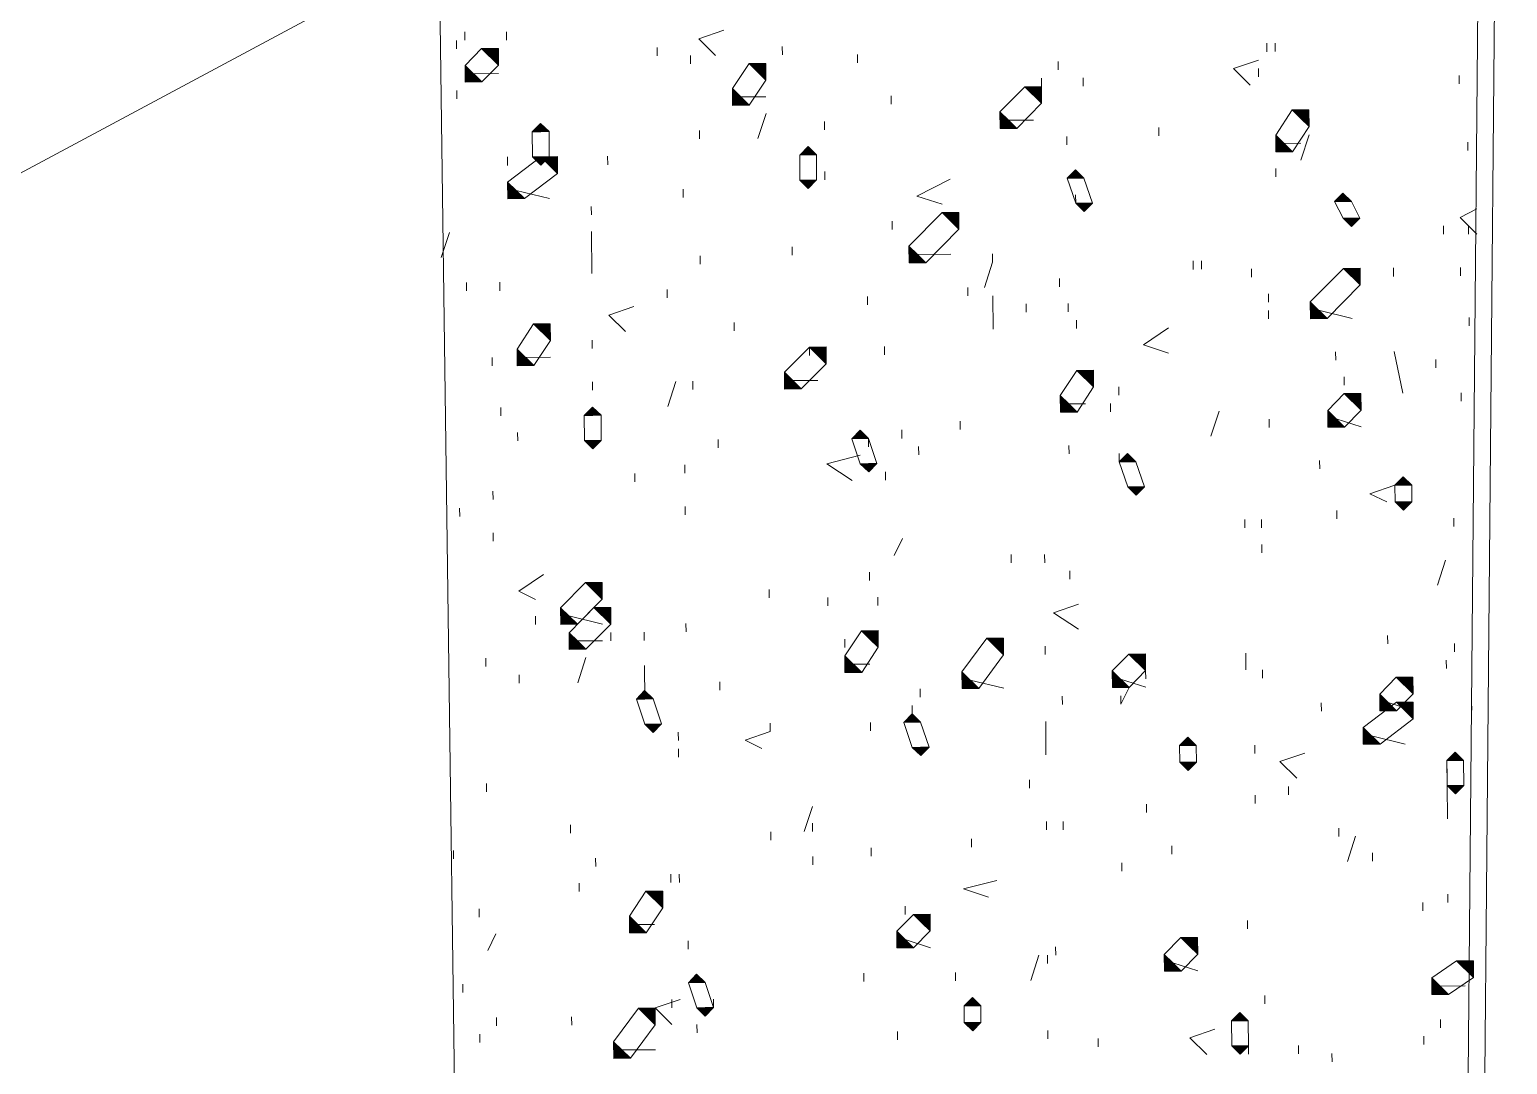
# Model space of a CAD drawing. Header units: inches. Extents: x -5728 to 15181, y 9834 to 15140.
# Drawn here: x 6629.9 to 6771.5, y 14631.8 to 14730.9 of the extents above; entities that cross this region are included whole.
import ezdxf

# ---------------------------------------------------------------- set-up
doc = ezdxf.new("R2010")
doc.units = ezdxf.units.IN
doc.header["$MEASUREMENT"] = 0
doc.linetypes.add('IMPORT-DASHEDX2 _4_', pattern=[0.1125, 0.075, -0.0375])
for name, color, linetype, lineweight in [('PDF_Geometry', 1, 'Continuous', 9), ('PDF_Solid Fills', 1, 'Continuous', 9), ('site plan converted for PDF_dwg', 1, 'Continuous', 9)]:
    doc.layers.add(name, color=color, linetype=linetype, lineweight=lineweight)

# ---------------------------------------------------------------- blocks, each defined once
blk = doc.blocks.new('site plan converted for PDF_dwg-1480341-SITE PLAN')
at = {"layer": 'PDF_Solid Fills'}
for points in [[(4563.32, 4847.4), (4561.72, 4849), (4563.32, 4849)], [(4560.12, 4845.8), (4560.12, 4847.4), (4561.72, 4845.8)], [(4588.92, 4845.8), (4587.32, 4847.4), (4588.92, 4847.4)], [(4585.72, 4843.4), (4585.72, 4845), (4587.32, 4843.4)], [(4615.32, 4843.4), (4613.72, 4845), (4615.32, 4845)], [(4611.32, 4841), (4611.32, 4842.6), (4612.92, 4841)], [(4640.92, 4841), (4639.32, 4842.6), (4640.92, 4842.6)], [(4566.52, 4841), (4567.32, 4841.8), (4568.12, 4841), (4567.32, 4841)], [(4637.72, 4838.6), (4637.72, 4840.2), (4639.32, 4838.6)], [(4567.32, 4837.8), (4566.52, 4838.6), (4568.12, 4838.6)], [(4568.92, 4837), (4567.32, 4838.6), (4568.92, 4838.6)], [(4592.12, 4838.6), (4592.92, 4839.4), (4593.72, 4838.6), (4592.92, 4838.6)], [(4617.72, 4836.2), (4618.52, 4837), (4619.32, 4836.2), (4617.92, 4836.2)], [(4564.12, 4834.6), (4564.12, 4836.2), (4565.72, 4834.6)], [(4592.92, 4835.4), (4592.12, 4836.2), (4593.72, 4836.2)], [(4643.32, 4833.8), (4644.12, 4834.6), (4644.92, 4833.8), (4644.12, 4833.8)], [(4607.32, 4831.4), (4605.72, 4833), (4607.32, 4833)], [(4619.32, 4833), (4618.52, 4833.8), (4620.12, 4833.8)], [(4644.92, 4831.4), (4644.12, 4832.2), (4645.72, 4832.2)], [(4602.52, 4828.2), (4602.52, 4829.8), (4604.12, 4828.2)], [(4645.72, 4825.8), (4644.12, 4827.4), (4645.72, 4827.4)], [(4640.92, 4822.6), (4640.92, 4824.2), (4642.52, 4822.6)], [(4568.12, 4821), (4566.52, 4822.6), (4568.12, 4822.6)], [(4564.92, 4818.6), (4564.92, 4820.2), (4566.52, 4818.6)], [(4594.52, 4818.6), (4592.92, 4820.2), (4594.52, 4820.2)], [(4590.52, 4816.2), (4590.52, 4817.8), (4592.12, 4816.2)], [(4620.12, 4816.2), (4618.52, 4817.8), (4620.12, 4817.8)], [(4571.32, 4813.8), (4572.12, 4814.6), (4572.92, 4813.8), (4572.12, 4813.8)], [(4616.92, 4813.8), (4616.92, 4815.4), (4618.52, 4813.8), (4617.77, 4813.8)], [(4645.72, 4813.8), (4644.12, 4815.4), (4645.72, 4815.4)], [(4642.52, 4812.2), (4642.52, 4813.8), (4644.12, 4812.2)], [(4572.12, 4810.6), (4571.32, 4811.4), (4572.92, 4811.4)], [(4596.92, 4811.4), (4597.72, 4812.2), (4598.52, 4811.4), (4597.72, 4811.4)], [(4598.52, 4808.2), (4597.72, 4809), (4599.32, 4809)], [(4622.52, 4809), (4623.32, 4809.8), (4624.12, 4809), (4623.32, 4809)], [(4648.92, 4806.6), (4649.72, 4807.4), (4650.52, 4806.6), (4649.72, 4806.6)], [(4624.12, 4805.8), (4623.32, 4806.6), (4624.92, 4806.6)], [(4649.72, 4804.2), (4648.92, 4805), (4650.52, 4805)], [(4572.92, 4796.2), (4571.32, 4797.8), (4572.92, 4797.8)], [(4568.92, 4793.8), (4568.92, 4795.4), (4570.52, 4793.8)], [(4573.72, 4793.8), (4572.12, 4795.4), (4573.72, 4795.4)], [(4569.72, 4791.4), (4569.72, 4793), (4571.32, 4791.4)], [(4599.32, 4791.4), (4597.72, 4793), (4599.32, 4793)], [(4611.32, 4790.6), (4609.72, 4792.2), (4611.32, 4792.2)], [(4596.12, 4789), (4596.12, 4790.6), (4597.72, 4789)], [(4624.92, 4789), (4623.32, 4790.6), (4624.92, 4790.6)], [(4607.32, 4787.4), (4607.32, 4789), (4608.92, 4787.4)], [(4621.72, 4787.4), (4621.72, 4789), (4623.32, 4787.4)], [(4576.12, 4786.6), (4576.92, 4787.4), (4577.72, 4786.6), (4576.92, 4786.6)], [(4650.52, 4786.6), (4648.92, 4788.2), (4650.52, 4788.2)], [(4647.32, 4785), (4647.32, 4786.6), (4648.92, 4785)], [(4601.72, 4784.2), (4602.52, 4785), (4603.32, 4784.2), (4602.52, 4784.2)], [(4650.52, 4784.2), (4648.92, 4785.8), (4650.52, 4785.8)], [(4577.72, 4783.4), (4576.92, 4784.2), (4578.52, 4784.2)], [(4645.72, 4781.8), (4645.72, 4783.4), (4647.32, 4781.8)], [(4603.32, 4781), (4602.52, 4781.8), (4604.12, 4781.8)], [(4628.12, 4781.8), (4628.92, 4782.6), (4629.72, 4781.8), (4628.92, 4781.8)], [(4653.72, 4780.2), (4654.52, 4781), (4655.32, 4780.2), (4654.52, 4780.2)], [(4628.92, 4779.4), (4628.12, 4780.2), (4629.72, 4780.2)], [(4654.52, 4777), (4653.72, 4777.8), (4655.32, 4777.8)], [(4578.52, 4766.6), (4576.92, 4768.2), (4578.52, 4768.2)], [(4575.32, 4764.2), (4575.32, 4765.8), (4576.92, 4764.2)], [(4604.12, 4764.2), (4602.52, 4765.8), (4604.12, 4765.8)], [(4600.92, 4762.6), (4600.92, 4764.2), (4602.52, 4762.6)], [(4629.72, 4761.8), (4628.12, 4763.4), (4629.72, 4763.4)], [(4626.52, 4760.2), (4626.52, 4761.8), (4628.12, 4760.2)], [(4656.12, 4759.4), (4654.52, 4761), (4656.12, 4761)], [(4580.92, 4759.4), (4581.72, 4760.2), (4582.52, 4759.4), (4581.72, 4759.4)], [(4652.12, 4757.8), (4652.12, 4759.4), (4653.72, 4757.8)], [(4607.32, 4757), (4608.12, 4757.8), (4608.92, 4757), (4608.12, 4757)], [(4577.72, 4755.4), (4576.12, 4757), (4577.72, 4757)], [(4582.52, 4756.2), (4581.72, 4757), (4583.32, 4757)], [(4632.92, 4755.4), (4633.72, 4756.2), (4634.52, 4755.4), (4633.72, 4755.4)], [(4608.12, 4754.6), (4607.32, 4755.4), (4608.92, 4755.4)], [(4573.72, 4752.2), (4573.72, 4753.8), (4575.32, 4752.2)], [(4633.72, 4752.2), (4632.92, 4753), (4634.52, 4753)]]:
    blk.add_hatch(color=147, dxfattribs=at).paths.add_polyline_path(points, flags=0)
at = {"layer": 'PDF_Geometry', "color": 155, "lineweight": 15}
for p, q in [((4559.32, 4849.8), (4559.32, 4849)), ((4560.12, 4850.6), (4560.12, 4849.8)), ((4564.12, 4850.6), (4564.12, 4849.8)), ((4578.52, 4849), (4578.52, 4848.2)), ((4581.72, 4848.2), (4581.72, 4847.4)), ((4590.52, 4849), (4590.52, 4848.2)), ((4597.72, 4848.2), (4597.72, 4847.4)), ((4636.92, 4849), (4636.92, 4848.2)), ((4637.72, 4849), (4637.72, 4848.2)), ((4616.92, 4847.4), (4616.92, 4846.6)), ((4560.92, 4846.6), (4563.32, 4846.6)), ((4615.32, 4845.8), (4615.32, 4845)), ((4619.32, 4845.8), (4619.32, 4845)), ((4636.12, 4846.6), (4636.12, 4845.8)), ((4655.32, 4845.8), (4655.32, 4845)), ((4559.32, 4845), (4559.32, 4844.2)), ((4586.52, 4844.2), (4588.92, 4844.2)), ((4600.92, 4844.2), (4600.92, 4843.4)), ((4588.12, 4840.2), (4588.92, 4842.6)), ((4640.12, 4842.6), (4640.12, 4841.8)), ((4594.52, 4841.8), (4594.52, 4841)), ((4612.12, 4841.8), (4614.52, 4841.8)), ((4582.52, 4841), (4582.52, 4840.2)), ((4617.72, 4840.2), (4617.72, 4839.4)), ((4626.52, 4841), (4626.52, 4840.2)), ((4640.12, 4837.8), (4640.92, 4840.2)), ((4564.12, 4838.6), (4564.12, 4837.8)), ((4573.72, 4838.6), (4573.72, 4837.8)), ((4638.52, 4839.4), (4640.12, 4839.4)), ((4656.12, 4839.4), (4656.12, 4838.6)), ((4594.52, 4837), (4594.52, 4836.2)), ((4637.72, 4837), (4637.72, 4836.2)), ((4564.92, 4835.4), (4568.12, 4834.6)), ((4580.92, 4835.4), (4580.92, 4834.6)), ((4618.52, 4834.6), (4618.52, 4833.8)), ((4572.12, 4833.8), (4572.12, 4833)), ((4557.72, 4829), (4558.52, 4831.4)), ((4572.12, 4827.4), (4572.12, 4831.4)), ((4600.92, 4832.2), (4600.92, 4831.4)), ((4653.72, 4831.4), (4653.72, 4830.6)), ((4656.12, 4831.4), (4656.12, 4830.6)), ((4572.12, 4830.6), (4572.12, 4829.8)), ((4591.32, 4829.8), (4591.32, 4829)), ((4582.52, 4829), (4582.52, 4828.2)), ((4603.32, 4829), (4606.52, 4829)), ((4629.72, 4828.2), (4629.72, 4827.4)), ((4630.52, 4828.2), (4630.52, 4827.4)), ((4635.32, 4827.4), (4635.32, 4826.6)), ((4648.92, 4827.4), (4648.92, 4826.6)), ((4655.32, 4827.4), (4655.32, 4826.6)), ((4560.12, 4826.6), (4560.12, 4825.8)), ((4563.32, 4826.6), (4563.32, 4825.8)), ((4579.32, 4825.8), (4579.32, 4825)), ((4608.12, 4825.8), (4608.12, 4825)), ((4616.92, 4826.6), (4616.92, 4825.8)), ((4598.52, 4825), (4598.52, 4824.2)), ((4610.52, 4821.8), (4610.52, 4825)), ((4613.72, 4824.2), (4613.72, 4823.4)), ((4617.72, 4824.2), (4617.72, 4823.4)), ((4636.92, 4825), (4636.92, 4824.2)), ((4636.92, 4823.4), (4636.92, 4822.6)), ((4641.72, 4823.4), (4644.92, 4822.6)), ((4585.72, 4822.6), (4585.72, 4821.8)), ((4618.52, 4822.6), (4618.52, 4821.8)), ((4656.12, 4822.6), (4656.12, 4821.8)), ((4572.12, 4821), (4572.12, 4820.2)), ((4592.92, 4820.2), (4592.92, 4819.4)), ((4600.12, 4820.2), (4600.12, 4819.4)), ((4562.52, 4819.4), (4562.52, 4818.6)), ((4565.72, 4819.4), (4568.12, 4819.4)), ((4643.32, 4819.4), (4643.32, 4818.6)), ((4649.72, 4815.4), (4648.92, 4819.4)), ((4652.92, 4818.6), (4652.92, 4817.8)), ((4572.12, 4817), (4572.12, 4816.2)), ((4579.32, 4814.6), (4580.12, 4817)), ((4581.72, 4817), (4581.72, 4816.2)), ((4591.32, 4817), (4593.72, 4817)), ((4622.52, 4816.2), (4622.52, 4815.4)), ((4644.12, 4817), (4644.12, 4816.2)), ((4563.32, 4814.6), (4563.32, 4813.8)), ((4617.72, 4814.6), (4619.32, 4814.6)), ((4621.72, 4814.6), (4621.72, 4813.8)), ((4655.32, 4815.4), (4655.32, 4814.6)), ((4607.32, 4813), (4607.32, 4812.2)), ((4631.32, 4811.4), (4632.12, 4813.8)), ((4636.92, 4813), (4636.92, 4812.2)), ((4643.32, 4813), (4645.72, 4812.2)), ((4564.92, 4812.2), (4564.92, 4811.4)), ((4584.12, 4811.4), (4584.12, 4810.6)), ((4598.52, 4811.4), (4598.52, 4810.6)), ((4601.72, 4812.2), (4601.72, 4811.4)), ((4603.32, 4810.6), (4603.32, 4809.8)), ((4617.72, 4810.6), (4617.72, 4809.8)), ((4580.92, 4809), (4580.92, 4808.2)), ((4622.52, 4809.8), (4622.52, 4809)), ((4641.72, 4809), (4641.72, 4808.2)), ((4576.12, 4808.2), (4576.12, 4807.4)), ((4600.12, 4808.2), (4600.12, 4807.4)), ((4562.52, 4806.6), (4562.52, 4805.8)), ((4559.32, 4805), (4559.32, 4804.2)), ((4580.92, 4805), (4580.92, 4804.2)), ((4634.52, 4803.4), (4634.52, 4802.6)), ((4636.12, 4803.4), (4636.12, 4802.6)), ((4643.32, 4804.2), (4643.32, 4803.4)), ((4654.52, 4803.4), (4654.52, 4802.6)), ((4562.52, 4802.6), (4562.52, 4801.8)), ((4600.92, 4800.2), (4601.72, 4801.8)), ((4612.12, 4800.2), (4612.12, 4799.4)), ((4615.32, 4800.2), (4615.32, 4799.4)), ((4636.12, 4801), (4636.12, 4800.2)), ((4652.92, 4797), (4653.72, 4799.4)), ((4598.52, 4798.6), (4598.52, 4797.8)), ((4617.72, 4798.6), (4617.72, 4797.8)), ((4588.92, 4797), (4588.92, 4796.2)), ((4594.52, 4796.2), (4594.52, 4795.4)), ((4599.32, 4796.2), (4599.32, 4795.4)), ((4566.52, 4794.6), (4566.52, 4793.8)), ((4569.72, 4794.6), (4572.92, 4793.8)), ((4573.72, 4793), (4573.72, 4792.2)), ((4576.92, 4793), (4576.92, 4792.2)), ((4580.92, 4793.8), (4580.92, 4793)), ((4570.52, 4792.2), (4572.92, 4792.2)), ((4596.12, 4792.2), (4596.12, 4791.4)), ((4648.12, 4792.2), (4648.12, 4791.4)), ((4561.72, 4790.6), (4561.72, 4789.8)), ((4570.52, 4788.2), (4571.32, 4790.6)), ((4615.32, 4791.4), (4615.32, 4790.6)), ((4654.52, 4791.4), (4654.52, 4790.6)), ((4564.92, 4789), (4564.92, 4788.2)), ((4576.92, 4786.6), (4576.92, 4789.8)), ((4596.92, 4789.8), (4598.52, 4789.8)), ((4624.92, 4789), (4624.92, 4788.2)), ((4636.12, 4789), (4636.12, 4788.2)), ((4653.72, 4789.8), (4653.72, 4789)), ((4584.12, 4788.2), (4584.12, 4787.4)), ((4603.32, 4787.4), (4603.32, 4786.6)), ((4608.12, 4788.2), (4611.32, 4787.4)), ((4622.52, 4788.2), (4624.92, 4787.4)), ((4616.92, 4786.6), (4616.92, 4785.8)), ((4602.52, 4785.8), (4602.52, 4785)), ((4641.72, 4785.8), (4641.72, 4785)), ((4648.12, 4785.8), (4650.52, 4785)), ((4656.12, 4785.8), (4656.12, 4785)), ((4580.12, 4783.4), (4580.12, 4782.6)), ((4598.52, 4784.2), (4598.52, 4783.4)), ((4615.32, 4781), (4615.32, 4784.2)), ((4580.12, 4781.8), (4580.12, 4781)), ((4635.32, 4781.8), (4635.32, 4781)), ((4646.52, 4782.6), (4649.72, 4781.8)), ((4653.72, 4779.4), (4653.72, 4778.6)), ((4561.72, 4778.6), (4561.72, 4777.8)), ((4613.72, 4778.6), (4613.72, 4777.8)), ((4638.52, 4777.8), (4638.52, 4777)), ((4653.72, 4774.6), (4653.72, 4777.8)), ((4592.12, 4773.8), (4592.92, 4776.2)), ((4624.92, 4776.2), (4624.92, 4775.4)), ((4635.32, 4777), (4635.32, 4776.2)), ((4569.72, 4774.6), (4569.72, 4773.8)), ((4592.92, 4774.6), (4592.92, 4773.8)), ((4615.32, 4774.6), (4615.32, 4773.8)), ((4616.92, 4774.6), (4616.92, 4773.8)), ((4588.92, 4773.8), (4588.92, 4773)), ((4643.32, 4773.8), (4643.32, 4773)), ((4558.52, 4772.2), (4558.52, 4771.4)), ((4598.52, 4772.2), (4598.52, 4771.4)), ((4608.12, 4773), (4608.12, 4772.2)), ((4627.32, 4772.2), (4627.32, 4771.4)), ((4644.12, 4770.6), (4644.92, 4773)), ((4572.12, 4771.4), (4572.12, 4770.6)), ((4592.92, 4771.4), (4592.92, 4770.6)), ((4622.52, 4770.6), (4622.52, 4769.8)), ((4646.52, 4771.4), (4646.52, 4770.6)), ((4570.52, 4769), (4570.52, 4768.2)), ((4579.32, 4769.8), (4579.32, 4769)), ((4580.12, 4769.8), (4580.12, 4769)), ((4560.92, 4766.6), (4560.92, 4765.8)), ((4601.72, 4766.6), (4601.72, 4765.8)), ((4651.32, 4766.6), (4651.32, 4765.8)), ((4653.72, 4767.4), (4653.72, 4766.6)), ((4576.12, 4765), (4577.72, 4765)), ((4634.52, 4765), (4634.52, 4764.2)), ((4561.72, 4762.6), (4562.52, 4764.2)), ((4580.92, 4763.4), (4580.92, 4762.6)), ((4601.72, 4763.4), (4604.12, 4762.6)), ((4628.92, 4763.4), (4628.92, 4762.6)), ((4616.12, 4762.6), (4616.12, 4761.8)), ((4613.72, 4759.4), (4614.52, 4761.8)), ((4615.32, 4761.8), (4615.32, 4761)), ((4627.32, 4761), (4629.72, 4760.2)), ((4559.32, 4759.4), (4559.32, 4758.6)), ((4597.72, 4760.2), (4597.72, 4759.4)), ((4606.52, 4760.2), (4606.52, 4759.4)), ((4579.32, 4757.8), (4579.32, 4757)), ((4583.32, 4757.8), (4583.32, 4757)), ((4636.12, 4757.8), (4636.12, 4757)), ((4652.92, 4758.6), (4655.32, 4758.6)), ((4562.52, 4756.2), (4562.52, 4755.4)), ((4569.72, 4756.2), (4569.72, 4755.4)), ((4581.72, 4755.4), (4581.72, 4754.6)), ((4652.92, 4755.4), (4652.92, 4754.6)), ((4600.92, 4754.6), (4600.92, 4753.8)), ((4615.32, 4754.6), (4615.32, 4753.8)), ((4620.12, 4753.8), (4620.12, 4753)), ((4651.32, 4753.8), (4651.32, 4753)), ((4574.52, 4753), (4577.72, 4753)), ((4634.52, 4753), (4634.52, 4752.2)), ((4639.32, 4753), (4639.32, 4752.2)), ((4642.52, 4752.2), (4642.52, 4751.4))]:
    blk.add_line(p, q, dxfattribs=at)
at = {"layer": 'PDF_Geometry', "color": 147, "flags": 128}
blk.add_lwpolyline([(4650.52, 4378.6), (4651.32, 4378.6), (4660.92, 4990.6), (4659.32, 4990.6), (4649.72, 4378.6)], close=True, dxfattribs=at)
at = {"layer": 'PDF_Geometry', "color": 155, "lineweight": 15, "flags": 128}
for points in [[(4551.32, 4882.6), (4557.72, 4858.6), (4558.52, 4740.2), (4553.72, 4471.4), (4546.52, 4470.6), (4470.52, 4487.4), (4484.92, 4577), (4485.72, 4717.8), (4458.52, 4765), (4513.72, 4835.4), (4557.72, 4858.6)], [(4584.12, 4848.2), (4582.52, 4849.8), (4584.92, 4850.6)], [(4635.32, 4845), (4633.72, 4846.6), (4636.12, 4847.4)], [(4605.72, 4833.8), (4603.32, 4834.6), (4606.52, 4836.2)], [(4656.92, 4830.6), (4655.32, 4832.2), (4656.92, 4833)], [(4609.72, 4825.8), (4610.52, 4828.2), (4610.52, 4829)], [(4575.32, 4821.8), (4573.72, 4823.4), (4576.12, 4824.2)], [(4627.32, 4819.4), (4624.92, 4820.2), (4627.32, 4821.8)], [(4596.92, 4807.4), (4594.52, 4809), (4597.72, 4809.8)], [(4648.12, 4805), (4646.52, 4805.8), (4648.92, 4806.6)], [(4566.52, 4796.2), (4564.92, 4797), (4567.32, 4798.6)], [(4618.52, 4793), (4616.12, 4794.6), (4618.52, 4795.4)], [(4634.52, 4790.6), (4634.52, 4789.8), (4634.52, 4789)], [(4622.52, 4786.6), (4622.52, 4785.8), (4623.32, 4787.4)], [(4588.12, 4781.8), (4586.52, 4782.6), (4588.92, 4783.4), (4588.92, 4784.2)], [(4639.32, 4778.6), (4637.72, 4780.2), (4640.12, 4781)], [(4609.72, 4767.4), (4607.32, 4768.2), (4610.52, 4769)], [(4579.32, 4755.4), (4577.72, 4757), (4580.12, 4757.8)], [(4630.52, 4752.2), (4628.92, 4753.8), (4631.32, 4754.6)]]:
    blk.add_lwpolyline(points, dxfattribs=at)
at = {"layer": 'PDF_Geometry', "color": 147, "flags": 128}
for points in [[(4561.72, 4845.8), (4563.32, 4847.4), (4562.52, 4848.2), (4561.72, 4849), (4560.12, 4847.4), (4560.92, 4846.6), (4561.72, 4845.8), (4560.12, 4845.8), (4560.12, 4847.4)], [(4561.72, 4849), (4563.32, 4849), (4563.32, 4847.4)], [(4587.32, 4843.4), (4588.92, 4845.8), (4588.12, 4846.6), (4587.32, 4847.4), (4585.72, 4845), (4586.52, 4844.2), (4587.32, 4843.4), (4585.72, 4843.4), (4585.72, 4845)], [(4587.32, 4847.4), (4588.92, 4847.4), (4588.92, 4845.8)], [(4612.92, 4841), (4615.32, 4843.4), (4614.52, 4844.2), (4613.72, 4845), (4611.32, 4842.6), (4612.12, 4841.8), (4612.92, 4841), (4611.32, 4841), (4611.32, 4842.6)], [(4613.72, 4845), (4615.32, 4845), (4615.32, 4843.4)], [(4639.32, 4838.6), (4640.92, 4841), (4640.12, 4841.8), (4639.32, 4842.6), (4637.72, 4840.2), (4638.52, 4839.4), (4639.32, 4838.6), (4637.72, 4838.6), (4637.72, 4840.2)], [(4639.32, 4842.6), (4640.92, 4842.6), (4640.92, 4841)], [(4566.52, 4841), (4567.32, 4841.8), (4568.12, 4841)], [(4568.12, 4838.6), (4568.12, 4841), (4566.52, 4841), (4566.52, 4838.6), (4567.32, 4838.6)], [(4565.72, 4834.6), (4568.92, 4837), (4568.12, 4837.8), (4567.32, 4838.6), (4564.12, 4836.2), (4564.92, 4835.4), (4565.72, 4834.6), (4564.12, 4834.6), (4564.12, 4836.2)], [(4568.92, 4837), (4568.92, 4838.6), (4567.32, 4838.6), (4568.12, 4838.6), (4567.32, 4837.8), (4566.52, 4838.6)], [(4592.12, 4838.6), (4592.92, 4839.4), (4593.72, 4838.6)], [(4593.72, 4836.2), (4593.72, 4838.6), (4592.12, 4838.6), (4592.12, 4836.2), (4592.92, 4836.2), (4593.72, 4836.2), (4592.92, 4835.4), (4592.12, 4836.2)], [(4617.72, 4836.2), (4618.52, 4837), (4619.32, 4836.2)], [(4620.12, 4833.8), (4619.32, 4836.2), (4617.72, 4836.2), (4618.52, 4833.8), (4619.32, 4833.8), (4620.12, 4833.8), (4619.32, 4833), (4618.52, 4833.8)], [(4643.32, 4833.8), (4644.12, 4834.6), (4644.92, 4833.8)], [(4604.12, 4828.2), (4607.32, 4831.4), (4606.52, 4832.2), (4605.72, 4833), (4602.52, 4829.8), (4603.32, 4829), (4604.12, 4828.2), (4602.52, 4828.2), (4602.52, 4829.8)], [(4605.72, 4833), (4607.32, 4833), (4607.32, 4831.4)], [(4645.72, 4832.2), (4644.92, 4833.8), (4643.32, 4833.8), (4644.12, 4832.2), (4644.92, 4832.2), (4645.72, 4832.2), (4644.92, 4831.4), (4644.12, 4832.2)], [(4642.52, 4822.6), (4645.72, 4825.8), (4644.92, 4826.6), (4644.12, 4827.4), (4640.92, 4824.2), (4641.72, 4823.4), (4642.52, 4822.6), (4640.92, 4822.6), (4640.92, 4824.2)], [(4644.12, 4827.4), (4645.72, 4827.4), (4645.72, 4825.8)], [(4566.52, 4818.6), (4568.12, 4821), (4567.32, 4821.8), (4566.52, 4822.6), (4564.92, 4820.2), (4565.72, 4819.4), (4566.52, 4818.6), (4564.92, 4818.6), (4564.92, 4820.2)], [(4566.52, 4822.6), (4568.12, 4822.6), (4568.12, 4821)], [(4592.12, 4816.2), (4594.52, 4818.6), (4593.72, 4819.4), (4592.92, 4820.2), (4590.52, 4817.8), (4591.32, 4817), (4592.12, 4816.2), (4590.52, 4816.2), (4590.52, 4817.8)], [(4592.92, 4820.2), (4594.52, 4820.2), (4594.52, 4818.6)], [(4618.52, 4813.8), (4620.12, 4816.2), (4619.32, 4817), (4618.52, 4817.8), (4616.92, 4815.4), (4617.72, 4814.6), (4618.52, 4813.8), (4616.92, 4813.8), (4616.92, 4815.4)], [(4618.52, 4817.8), (4620.12, 4817.8), (4620.12, 4816.2)], [(4571.32, 4813.8), (4572.12, 4814.6), (4572.92, 4813.8)], [(4644.12, 4812.2), (4645.72, 4813.8), (4644.92, 4814.6), (4644.12, 4815.4), (4642.52, 4813.8), (4643.32, 4813), (4644.12, 4812.2), (4642.52, 4812.2), (4642.52, 4813.8)], [(4644.12, 4815.4), (4645.72, 4815.4), (4645.72, 4813.8)], [(4572.92, 4811.4), (4572.92, 4813.8), (4571.32, 4813.8), (4571.32, 4811.4), (4572.12, 4811.4), (4572.92, 4811.4), (4572.12, 4810.6), (4571.32, 4811.4)], [(4596.92, 4811.4), (4597.72, 4812.2), (4598.52, 4811.4)], [(4599.32, 4809), (4598.52, 4811.4), (4596.92, 4811.4), (4597.72, 4809), (4598.52, 4809), (4599.32, 4809), (4598.52, 4808.2), (4597.72, 4809)], [(4622.52, 4809), (4623.32, 4809.8), (4624.12, 4809)], [(4624.92, 4806.6), (4624.12, 4809), (4622.52, 4809), (4623.32, 4806.6), (4624.12, 4806.6), (4624.92, 4806.6), (4624.12, 4805.8), (4623.32, 4806.6)], [(4648.92, 4806.6), (4649.72, 4807.4), (4650.52, 4806.6)], [(4650.52, 4805), (4650.52, 4806.6), (4648.92, 4806.6), (4648.92, 4805), (4649.72, 4805), (4650.52, 4805), (4649.72, 4804.2), (4648.92, 4805)], [(4570.52, 4793.8), (4572.92, 4796.2), (4572.12, 4797), (4571.32, 4797.8), (4568.92, 4795.4), (4569.72, 4794.6), (4570.52, 4793.8), (4568.92, 4793.8), (4568.92, 4795.4)], [(4571.32, 4797.8), (4572.92, 4797.8), (4572.92, 4796.2)], [(4571.32, 4791.4), (4573.72, 4793.8), (4572.92, 4794.6), (4572.12, 4795.4), (4569.72, 4793), (4570.52, 4792.2), (4571.32, 4791.4), (4569.72, 4791.4), (4569.72, 4793)], [(4572.12, 4795.4), (4573.72, 4795.4), (4573.72, 4793.8)], [(4597.72, 4789), (4599.32, 4791.4), (4598.52, 4792.2), (4597.72, 4793), (4596.12, 4790.6), (4596.92, 4789.8), (4597.72, 4789), (4596.12, 4789), (4596.12, 4790.6)], [(4597.72, 4793), (4599.32, 4793), (4599.32, 4791.4)], [(4608.92, 4787.4), (4611.32, 4790.6), (4610.52, 4791.4), (4609.72, 4792.2), (4607.32, 4789), (4608.12, 4788.2), (4608.92, 4787.4), (4607.32, 4787.4), (4607.32, 4789)], [(4609.72, 4792.2), (4611.32, 4792.2), (4611.32, 4790.6)], [(4623.32, 4787.4), (4624.92, 4789), (4624.12, 4789.8), (4623.32, 4790.6), (4621.72, 4789), (4622.52, 4788.2), (4623.32, 4787.4), (4621.72, 4787.4), (4621.72, 4789)], [(4623.32, 4790.6), (4624.92, 4790.6), (4624.92, 4789)], [(4576.12, 4786.6), (4576.92, 4787.4), (4577.72, 4786.6)], [(4648.92, 4785), (4650.52, 4786.6), (4649.72, 4787.4), (4648.92, 4788.2), (4647.32, 4786.6), (4648.12, 4785.8), (4648.92, 4785), (4647.32, 4785), (4647.32, 4786.6)], [(4648.92, 4788.2), (4650.52, 4788.2), (4650.52, 4786.6)], [(4578.52, 4784.2), (4577.72, 4786.6), (4576.12, 4786.6), (4576.92, 4784.2), (4577.72, 4784.2), (4578.52, 4784.2), (4577.72, 4783.4), (4576.92, 4784.2)], [(4601.72, 4784.2), (4602.52, 4785), (4603.32, 4784.2)], [(4647.32, 4781.8), (4650.52, 4784.2), (4649.72, 4785), (4648.92, 4785.8), (4645.72, 4783.4), (4646.52, 4782.6), (4647.32, 4781.8), (4645.72, 4781.8), (4645.72, 4783.4)], [(4648.92, 4785.8), (4650.52, 4785.8), (4650.52, 4784.2)], [(4604.12, 4781.8), (4603.32, 4784.2), (4601.72, 4784.2), (4602.52, 4781.8), (4603.32, 4781.8), (4604.12, 4781.8), (4603.32, 4781), (4602.52, 4781.8)], [(4628.12, 4781.8), (4628.92, 4782.6), (4629.72, 4781.8)], [(4629.72, 4780.2), (4629.72, 4781.8), (4628.12, 4781.8), (4628.12, 4780.2), (4628.92, 4780.2), (4629.72, 4780.2), (4628.92, 4779.4), (4628.12, 4780.2)], [(4653.72, 4780.2), (4654.52, 4781), (4655.32, 4780.2)], [(4655.32, 4777.8), (4655.32, 4780.2), (4653.72, 4780.2), (4653.72, 4777.8), (4654.52, 4777.8), (4655.32, 4777.8), (4654.52, 4777), (4653.72, 4777.8)], [(4576.92, 4764.2), (4578.52, 4766.6), (4577.72, 4767.4), (4576.92, 4768.2), (4575.32, 4765.8), (4576.12, 4765), (4576.92, 4764.2), (4575.32, 4764.2), (4575.32, 4765.8)], [(4576.92, 4768.2), (4578.52, 4768.2), (4578.52, 4766.6)], [(4602.52, 4762.6), (4604.12, 4764.2), (4603.32, 4765), (4602.52, 4765.8), (4600.92, 4764.2), (4601.72, 4763.4), (4602.52, 4762.6), (4600.92, 4762.6), (4600.92, 4764.2)], [(4602.52, 4765.8), (4604.12, 4765.8), (4604.12, 4764.2)], [(4628.12, 4760.2), (4629.72, 4761.8), (4628.92, 4762.6), (4628.12, 4763.4), (4626.52, 4761.8), (4627.32, 4761), (4628.12, 4760.2), (4626.52, 4760.2), (4626.52, 4761.8)], [(4628.12, 4763.4), (4629.72, 4763.4), (4629.72, 4761.8)], [(4653.72, 4757.8), (4656.12, 4759.4), (4655.32, 4760.2), (4654.52, 4761), (4652.12, 4759.4), (4652.92, 4758.6), (4653.72, 4757.8), (4652.12, 4757.8), (4652.12, 4759.4)], [(4654.52, 4761), (4656.12, 4761), (4656.12, 4759.4)], [(4580.92, 4759.4), (4581.72, 4760.2), (4582.52, 4759.4)], [(4583.32, 4757), (4582.52, 4759.4), (4580.92, 4759.4), (4581.72, 4757), (4582.52, 4757), (4583.32, 4757), (4582.52, 4756.2), (4581.72, 4757)], [(4607.32, 4757), (4608.12, 4757.8), (4608.92, 4757)], [(4575.32, 4752.2), (4577.72, 4755.4), (4576.92, 4756.2), (4576.12, 4757), (4573.72, 4753.8), (4574.52, 4753), (4575.32, 4752.2), (4573.72, 4752.2), (4573.72, 4753.8)], [(4576.12, 4757), (4577.72, 4757), (4577.72, 4755.4)], [(4608.92, 4755.4), (4608.92, 4757), (4607.32, 4757), (4607.32, 4755.4), (4608.12, 4755.4), (4608.92, 4755.4), (4608.12, 4754.6), (4607.32, 4755.4)], [(4632.92, 4755.4), (4633.72, 4756.2), (4634.52, 4755.4)], [(4634.52, 4753), (4634.52, 4755.4), (4632.92, 4755.4), (4632.92, 4753), (4633.72, 4753), (4634.52, 4753), (4633.72, 4752.2), (4632.92, 4753)]]:
    blk.add_lwpolyline(points, dxfattribs=at)
at = {"layer": 'PDF_Geometry', "color": 155, "lineweight": 15, "flags": 128}
blk.add_lwpolyline([(4560.92, 4753.8), (4560.92, 4754.6)], close=True, dxfattribs=at)
at = {"layer": 'PDF_Solid Fills', "color": 147}
for p, q in [((4563.32, 4847.4), (4561.72, 4849)), ((4561.72, 4849), (4563.32, 4849)), ((4563.32, 4849), (4563.32, 4847.4)), ((4560.12, 4845.8), (4560.12, 4847.4)), ((4560.12, 4847.4), (4561.72, 4845.8)), ((4588.92, 4845.8), (4587.32, 4847.4)), ((4587.32, 4847.4), (4588.92, 4847.4)), ((4588.92, 4847.4), (4588.92, 4845.8)), ((4561.72, 4845.8), (4560.12, 4845.8)), ((4585.72, 4843.4), (4585.72, 4845)), ((4585.72, 4845), (4587.32, 4843.4)), ((4615.32, 4843.4), (4613.72, 4845)), ((4613.72, 4845), (4615.32, 4845)), ((4615.32, 4845), (4615.32, 4843.4)), ((4587.32, 4843.4), (4585.72, 4843.4)), ((4611.32, 4841), (4611.32, 4842.6)), ((4611.32, 4842.6), (4612.92, 4841)), ((4640.92, 4841), (4639.32, 4842.6)), ((4639.32, 4842.6), (4640.92, 4842.6)), ((4640.92, 4842.6), (4640.92, 4841)), ((4566.52, 4841), (4567.32, 4841.8)), ((4567.32, 4841.8), (4568.12, 4841)), ((4567.32, 4841), (4566.52, 4841)), ((4568.12, 4841), (4567.32, 4841)), ((4612.92, 4841), (4611.32, 4841)), ((4637.72, 4838.6), (4637.72, 4840.2)), ((4637.72, 4840.2), (4639.32, 4838.6)), ((4567.32, 4837.8), (4566.52, 4838.6)), ((4566.52, 4838.6), (4568.12, 4838.6)), ((4568.12, 4838.6), (4567.32, 4837.8)), ((4568.92, 4837), (4567.32, 4838.6)), ((4567.32, 4838.6), (4568.92, 4838.6)), ((4568.92, 4838.6), (4568.92, 4837)), ((4592.12, 4838.6), (4592.92, 4839.4)), ((4592.92, 4838.6), (4592.12, 4838.6)), ((4592.92, 4839.4), (4593.72, 4838.6)), ((4593.72, 4838.6), (4592.92, 4838.6)), ((4639.32, 4838.6), (4637.72, 4838.6)), ((4617.72, 4836.2), (4618.52, 4837)), ((4618.52, 4837), (4619.32, 4836.2)), ((4564.12, 4834.6), (4564.12, 4836.2)), ((4564.12, 4836.2), (4565.72, 4834.6)), ((4592.92, 4835.4), (4592.12, 4836.2)), ((4592.12, 4836.2), (4593.72, 4836.2)), ((4593.72, 4836.2), (4592.92, 4835.4)), ((4617.92, 4836.2), (4617.72, 4836.2)), ((4619.32, 4836.2), (4617.92, 4836.2)), ((4565.72, 4834.6), (4564.12, 4834.6)), ((4643.32, 4833.8), (4644.12, 4834.6)), ((4644.12, 4834.6), (4644.92, 4833.8)), ((4607.32, 4831.4), (4605.72, 4833)), ((4605.72, 4833), (4607.32, 4833)), ((4607.32, 4833), (4607.32, 4831.4)), ((4619.32, 4833), (4618.52, 4833.8)), ((4618.52, 4833.8), (4620.12, 4833.8)), ((4620.12, 4833.8), (4619.32, 4833)), ((4644.12, 4833.8), (4643.32, 4833.8)), ((4644.92, 4833.8), (4644.12, 4833.8)), ((4644.92, 4831.4), (4644.12, 4832.2)), ((4644.12, 4832.2), (4645.72, 4832.2)), ((4645.72, 4832.2), (4644.92, 4831.4)), ((4602.52, 4828.2), (4602.52, 4829.8)), ((4602.52, 4829.8), (4604.12, 4828.2)), ((4604.12, 4828.2), (4602.52, 4828.2)), ((4645.72, 4825.8), (4644.12, 4827.4)), ((4644.12, 4827.4), (4645.72, 4827.4)), ((4645.72, 4827.4), (4645.72, 4825.8)), ((4640.92, 4822.6), (4640.92, 4824.2)), ((4640.92, 4824.2), (4642.52, 4822.6)), ((4568.12, 4821), (4566.52, 4822.6)), ((4566.52, 4822.6), (4568.12, 4822.6)), ((4568.12, 4822.6), (4568.12, 4821)), ((4642.52, 4822.6), (4640.92, 4822.6)), ((4564.92, 4818.6), (4564.92, 4820.2)), ((4564.92, 4820.2), (4566.52, 4818.6)), ((4594.52, 4818.6), (4592.92, 4820.2)), ((4592.92, 4820.2), (4594.52, 4820.2)), ((4594.52, 4820.2), (4594.52, 4818.6)), ((4566.52, 4818.6), (4564.92, 4818.6)), ((4590.52, 4816.2), (4590.52, 4817.8)), ((4590.52, 4817.8), (4592.12, 4816.2)), ((4620.12, 4816.2), (4618.52, 4817.8)), ((4618.52, 4817.8), (4620.12, 4817.8)), ((4620.12, 4817.8), (4620.12, 4816.2)), ((4592.12, 4816.2), (4590.52, 4816.2)), ((4571.32, 4813.8), (4572.12, 4814.6)), ((4572.12, 4814.6), (4572.92, 4813.8)), ((4616.92, 4813.8), (4616.92, 4815.4)), ((4616.92, 4815.4), (4618.52, 4813.8)), ((4645.72, 4813.8), (4644.12, 4815.4)), ((4644.12, 4815.4), (4645.72, 4815.4)), ((4645.72, 4815.4), (4645.72, 4813.8)), ((4572.12, 4813.8), (4571.32, 4813.8)), ((4572.92, 4813.8), (4572.12, 4813.8)), ((4617.77, 4813.8), (4616.92, 4813.8)), ((4618.52, 4813.8), (4617.77, 4813.8)), ((4642.52, 4812.2), (4642.52, 4813.8)), ((4642.52, 4813.8), (4644.12, 4812.2)), ((4572.12, 4810.6), (4571.32, 4811.4)), ((4571.32, 4811.4), (4572.92, 4811.4)), ((4572.92, 4811.4), (4572.12, 4810.6)), ((4596.92, 4811.4), (4597.72, 4812.2)), ((4597.72, 4811.4), (4596.92, 4811.4)), ((4597.72, 4812.2), (4598.52, 4811.4)), ((4598.52, 4811.4), (4597.72, 4811.4)), ((4644.12, 4812.2), (4642.52, 4812.2)), ((4598.52, 4808.2), (4597.72, 4809)), ((4597.72, 4809), (4599.32, 4809)), ((4599.32, 4809), (4598.52, 4808.2)), ((4622.52, 4809), (4623.32, 4809.8)), ((4623.32, 4809), (4622.52, 4809)), ((4623.32, 4809.8), (4624.12, 4809)), ((4624.12, 4809), (4623.32, 4809)), ((4648.92, 4806.6), (4649.72, 4807.4)), ((4649.72, 4807.4), (4650.52, 4806.6)), ((4624.12, 4805.8), (4623.32, 4806.6)), ((4623.32, 4806.6), (4624.92, 4806.6)), ((4624.92, 4806.6), (4624.12, 4805.8)), ((4649.72, 4806.6), (4648.92, 4806.6)), ((4650.52, 4806.6), (4649.72, 4806.6)), ((4649.72, 4804.2), (4648.92, 4805)), ((4648.92, 4805), (4650.52, 4805)), ((4650.52, 4805), (4649.72, 4804.2)), ((4572.92, 4796.2), (4571.32, 4797.8)), ((4571.32, 4797.8), (4572.92, 4797.8)), ((4572.92, 4797.8), (4572.92, 4796.2)), ((4568.92, 4793.8), (4568.92, 4795.4)), ((4568.92, 4795.4), (4570.52, 4793.8)), ((4573.72, 4793.8), (4572.12, 4795.4)), ((4572.12, 4795.4), (4573.72, 4795.4)), ((4573.72, 4795.4), (4573.72, 4793.8)), ((4570.52, 4793.8), (4568.92, 4793.8)), ((4569.72, 4791.4), (4569.72, 4793)), ((4569.72, 4793), (4571.32, 4791.4)), ((4599.32, 4791.4), (4597.72, 4793)), ((4597.72, 4793), (4599.32, 4793)), ((4599.32, 4793), (4599.32, 4791.4)), ((4611.32, 4790.6), (4609.72, 4792.2)), ((4609.72, 4792.2), (4611.32, 4792.2)), ((4611.32, 4792.2), (4611.32, 4790.6)), ((4571.32, 4791.4), (4569.72, 4791.4)), ((4596.12, 4789), (4596.12, 4790.6)), ((4596.12, 4790.6), (4597.72, 4789)), ((4624.92, 4789), (4623.32, 4790.6)), ((4623.32, 4790.6), (4624.92, 4790.6)), ((4624.92, 4790.6), (4624.92, 4789)), ((4597.72, 4789), (4596.12, 4789)), ((4607.32, 4787.4), (4607.32, 4789)), ((4607.32, 4789), (4608.92, 4787.4)), ((4621.72, 4787.4), (4621.72, 4789)), ((4621.72, 4789), (4623.32, 4787.4)), ((4576.12, 4786.6), (4576.92, 4787.4)), ((4576.92, 4787.4), (4577.72, 4786.6)), ((4608.92, 4787.4), (4607.32, 4787.4)), ((4623.32, 4787.4), (4621.72, 4787.4)), ((4650.52, 4786.6), (4648.92, 4788.2)), ((4648.92, 4788.2), (4650.52, 4788.2)), ((4650.52, 4788.2), (4650.52, 4786.6)), ((4576.92, 4786.6), (4576.12, 4786.6)), ((4577.72, 4786.6), (4576.92, 4786.6)), ((4647.32, 4785), (4647.32, 4786.6)), ((4647.32, 4786.6), (4648.92, 4785)), ((4601.72, 4784.2), (4602.52, 4785)), ((4602.52, 4785), (4603.32, 4784.2)), ((4648.92, 4785), (4647.32, 4785)), ((4650.52, 4784.2), (4648.92, 4785.8)), ((4648.92, 4785.8), (4650.52, 4785.8)), ((4650.52, 4785.8), (4650.52, 4784.2)), ((4577.72, 4783.4), (4576.92, 4784.2)), ((4576.92, 4784.2), (4578.52, 4784.2)), ((4578.52, 4784.2), (4577.72, 4783.4)), ((4602.52, 4784.2), (4601.72, 4784.2)), ((4603.32, 4784.2), (4602.52, 4784.2)), ((4645.72, 4781.8), (4645.72, 4783.4)), ((4645.72, 4783.4), (4647.32, 4781.8)), ((4603.32, 4781), (4602.52, 4781.8)), ((4602.52, 4781.8), (4604.12, 4781.8)), ((4604.12, 4781.8), (4603.32, 4781)), ((4628.12, 4781.8), (4628.92, 4782.6)), ((4628.92, 4781.8), (4628.12, 4781.8)), ((4628.92, 4782.6), (4629.72, 4781.8)), ((4629.72, 4781.8), (4628.92, 4781.8)), ((4647.32, 4781.8), (4645.72, 4781.8)), ((4653.72, 4780.2), (4654.52, 4781)), ((4654.52, 4781), (4655.32, 4780.2)), ((4628.92, 4779.4), (4628.12, 4780.2)), ((4628.12, 4780.2), (4629.72, 4780.2)), ((4629.72, 4780.2), (4628.92, 4779.4)), ((4654.52, 4780.2), (4653.72, 4780.2)), ((4655.32, 4780.2), (4654.52, 4780.2)), ((4654.52, 4777), (4653.72, 4777.8)), ((4653.72, 4777.8), (4655.32, 4777.8)), ((4655.32, 4777.8), (4654.52, 4777)), ((4578.52, 4766.6), (4576.92, 4768.2)), ((4576.92, 4768.2), (4578.52, 4768.2)), ((4578.52, 4768.2), (4578.52, 4766.6)), ((4575.32, 4764.2), (4575.32, 4765.8)), ((4575.32, 4765.8), (4576.92, 4764.2)), ((4604.12, 4764.2), (4602.52, 4765.8)), ((4602.52, 4765.8), (4604.12, 4765.8)), ((4604.12, 4765.8), (4604.12, 4764.2)), ((4576.92, 4764.2), (4575.32, 4764.2)), ((4600.92, 4762.6), (4600.92, 4764.2)), ((4600.92, 4764.2), (4602.52, 4762.6)), ((4629.72, 4761.8), (4628.12, 4763.4)), ((4628.12, 4763.4), (4629.72, 4763.4)), ((4629.72, 4763.4), (4629.72, 4761.8)), ((4602.52, 4762.6), (4600.92, 4762.6)), ((4626.52, 4760.2), (4626.52, 4761.8)), ((4626.52, 4761.8), (4628.12, 4760.2)), ((4656.12, 4759.4), (4654.52, 4761)), ((4654.52, 4761), (4656.12, 4761)), ((4656.12, 4761), (4656.12, 4759.4)), ((4580.92, 4759.4), (4581.72, 4760.2)), ((4581.72, 4759.4), (4580.92, 4759.4)), ((4581.72, 4760.2), (4582.52, 4759.4)), ((4582.52, 4759.4), (4581.72, 4759.4)), ((4628.12, 4760.2), (4626.52, 4760.2)), ((4652.12, 4757.8), (4652.12, 4759.4)), ((4652.12, 4759.4), (4653.72, 4757.8)), ((4607.32, 4757), (4608.12, 4757.8)), ((4608.12, 4757.8), (4608.92, 4757)), ((4653.72, 4757.8), (4652.12, 4757.8)), ((4577.72, 4755.4), (4576.12, 4757)), ((4576.12, 4757), (4577.72, 4757)), ((4577.72, 4757), (4577.72, 4755.4)), ((4582.52, 4756.2), (4581.72, 4757)), ((4581.72, 4757), (4583.32, 4757)), ((4583.32, 4757), (4582.52, 4756.2)), ((4608.12, 4757), (4607.32, 4757)), ((4608.92, 4757), (4608.12, 4757)), ((4632.92, 4755.4), (4633.72, 4756.2)), ((4633.72, 4756.2), (4634.52, 4755.4)), ((4608.12, 4754.6), (4607.32, 4755.4)), ((4607.32, 4755.4), (4608.92, 4755.4)), ((4608.92, 4755.4), (4608.12, 4754.6)), ((4633.72, 4755.4), (4632.92, 4755.4)), ((4634.52, 4755.4), (4633.72, 4755.4)), ((4573.72, 4752.2), (4573.72, 4753.8)), ((4573.72, 4753.8), (4575.32, 4752.2)), ((4575.32, 4752.2), (4573.72, 4752.2)), ((4633.72, 4752.2), (4632.92, 4753)), ((4632.92, 4753), (4634.52, 4753)), ((4634.52, 4753), (4633.72, 4752.2))]:
    blk.add_line(p, q, dxfattribs=at)

msp = doc.modelspace()

# ---------------------------------------------------------------- block references
at = {"layer": 'site plan converted for PDF_dwg', "color": 147, "linetype": 'IMPORT-DASHEDX2 _4_', "rotation": 0.383349167194431}
msp.add_blockref('site plan converted for PDF_dwg-1480341-SITE PLAN', (2144.04, 9849.68), dxfattribs=at)

doc.saveas('drawing.dxf')
